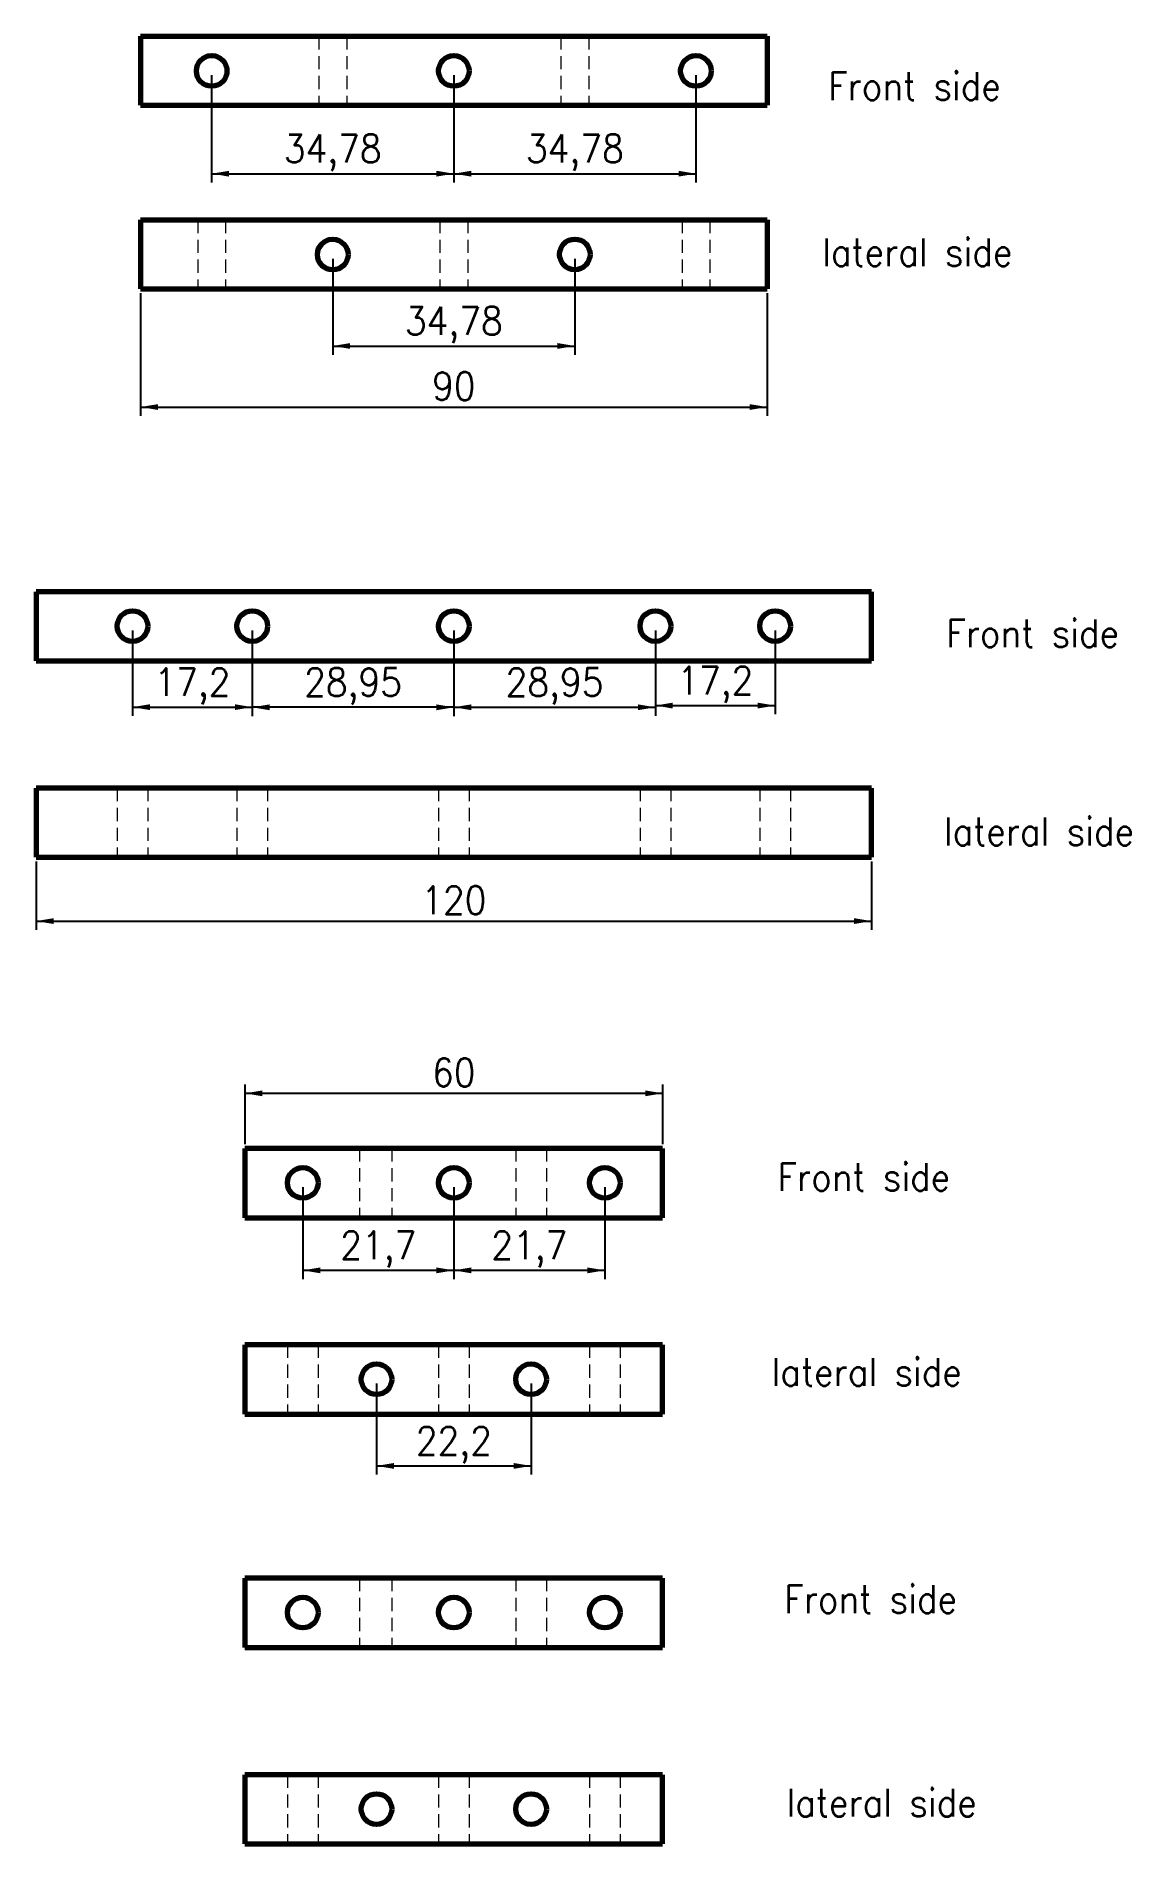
# Model space of a CAD drawing. Header units: millimetres. Extents: x 194 to 351, y 191 to 451.
import ezdxf

# ---------------------------------------------------------------- set-up
doc = ezdxf.new("R2010")
doc.units = ezdxf.units.MM
doc.linetypes.add('DASHEDTINY', pattern=[2.8575, 1.905, -0.9525])
doc.layers.get('0').update_dxf_attribs({"linetype": 'CONTINUOUS', "lineweight": 70})
doc.layers.add('hidden', color=136, linetype='DASHEDTINY', lineweight=0, true_color=0x008080)
doc.layers.add('measures', color=6, linetype='CONTINUOUS', lineweight=35)
doc.styles.get("Standard").update_dxf_attribs({"font": 'standard'})
doc.dimstyles.get("Standard").update_dxf_attribs({"dimtxt": 4, "dimasz": 2.5, "dimexe": 1.25, "dimexo": 0.625, "dimgap": 1, "dimtad": 0, "dimtoh": 1, "dimtxsty": 'standard', "dimcen": 0.09, "dimadec": 0, "dimazin": 0, "dimtfac": 1, "dimtdec": 4, "dimtofl": 0, "dimtmove": 0, "dimatfit": 3, "dimfxl": 1, "dimtolj": 1, "dimtzin": 0, "dimarcsym": 0})

# ---------------------------------------------------------------- blocks, each defined once
blk = doc.blocks.new('*D1')
at = {"layer": 'measures', "color": 0, "linetype": 'ByBlock', "lineweight": -2}
for p, q in [((219.45, 445.31), (219.45, 429.93)), ((254.24, 445.31), (254.24, 429.93)), ((219.45, 431.18), (254.24, 431.18))]:
    blk.add_line(p, q, dxfattribs=at)
for points in [[(219.45, 431.18), (221.95, 431.59), (221.95, 430.76)], [(254.24, 431.18), (251.74, 430.76), (251.74, 431.59)]]:
    blk.add_solid(points, dxfattribs=at)
at = {"layer": 'measures', "color": 0, "linetype": 'CONTINUOUS', "lineweight": -2, "insert": (236.84, 434.18), "char_height": 4, "width": 13.1111, "attachment_point": 5}
blk.add_mtext('34,78', dxfattribs=at)
blk = doc.blocks.new('*D2')
at = {"layer": 'measures', "color": 0, "linetype": 'ByBlock', "lineweight": -2}
for p, q in [((254.24, 445.31), (254.24, 429.93)), ((289.02, 445.31), (289.02, 429.93)), ((254.24, 431.18), (289.02, 431.18))]:
    blk.add_line(p, q, dxfattribs=at)
for points in [[(254.24, 431.18), (256.74, 431.59), (256.74, 430.76)], [(289.02, 431.18), (286.52, 430.76), (286.52, 431.59)]]:
    blk.add_solid(points, dxfattribs=at)
at = {"layer": 'measures', "color": 0, "linetype": 'CONTINUOUS', "lineweight": -2, "insert": (271.63, 434.18), "char_height": 4, "width": 13.1111, "attachment_point": 5}
blk.add_mtext('34,78', dxfattribs=at)
blk = doc.blocks.new('*D3')
at = {"layer": 'measures', "color": 0, "linetype": 'ByBlock', "lineweight": -2}
for p, q in [((236.84, 418.97), (236.84, 405.18)), ((271.63, 418.97), (271.63, 405.18)), ((236.84, 406.43), (271.63, 406.43))]:
    blk.add_line(p, q, dxfattribs=at)
for points in [[(236.84, 406.43), (239.34, 406.85), (239.34, 406.02)], [(271.63, 406.43), (269.13, 406.02), (269.13, 406.85)]]:
    blk.add_solid(points, dxfattribs=at)
at = {"layer": 'measures', "color": 0, "linetype": 'CONTINUOUS', "lineweight": -2, "insert": (254.24, 409.43), "char_height": 4, "width": 13.1111, "attachment_point": 5}
blk.add_mtext('34,78', dxfattribs=at)
blk = doc.blocks.new('*D4')
at = {"layer": 'measures', "color": 0, "linetype": 'ByBlock', "lineweight": -2}
for p, q in [((225.28, 365.59), (225.28, 353.29)), ((254.24, 365.59), (254.24, 353.29)), ((254.24, 354.54), (225.28, 354.54))]:
    blk.add_line(p, q, dxfattribs=at)
for points in [[(225.28, 354.54), (227.78, 354.96), (227.78, 354.12)], [(254.24, 354.54), (251.74, 354.12), (251.74, 354.96)]]:
    blk.add_solid(points, dxfattribs=at)
at = {"layer": 'measures', "color": 0, "linetype": 'CONTINUOUS', "lineweight": -2, "insert": (239.76, 357.54), "char_height": 4, "width": 12.6667, "attachment_point": 5}
blk.add_mtext('28,95', dxfattribs=at)
blk = doc.blocks.new('*D5')
at = {"layer": 'measures', "color": 0, "linetype": 'ByBlock', "lineweight": -2}
for p, q in [((254.24, 365.59), (254.24, 353.3)), ((283.19, 365.59), (283.19, 353.3)), ((254.24, 354.55), (283.19, 354.55))]:
    blk.add_line(p, q, dxfattribs=at)
for points in [[(254.24, 354.55), (256.74, 354.96), (256.74, 354.13)], [(283.19, 354.55), (280.69, 354.13), (280.69, 354.96)]]:
    blk.add_solid(points, dxfattribs=at)
at = {"layer": 'measures', "color": 0, "linetype": 'CONTINUOUS', "lineweight": -2, "insert": (268.71, 357.55), "char_height": 4, "width": 12.6667, "attachment_point": 5}
blk.add_mtext('28,95', dxfattribs=at)
blk = doc.blocks.new('*D6')
at = {"layer": 'measures', "color": 0, "linetype": 'ByBlock', "lineweight": -2}
for p, q in [((208.08, 365.59), (208.08, 353.31)), ((225.28, 365.59), (225.28, 353.31)), ((208.08, 354.56), (225.28, 354.56))]:
    blk.add_line(p, q, dxfattribs=at)
for points in [[(208.08, 354.56), (210.58, 354.98), (210.58, 354.15)], [(225.28, 354.56), (222.78, 354.15), (222.78, 354.98)]]:
    blk.add_solid(points, dxfattribs=at)
at = {"layer": 'measures', "color": 0, "linetype": 'CONTINUOUS', "lineweight": -2, "insert": (216.68, 357.56), "char_height": 4, "width": 8.6667, "attachment_point": 5}
blk.add_mtext('17,2', dxfattribs=at)
blk = doc.blocks.new('*D7')
at = {"layer": 'measures', "color": 0, "linetype": 'ByBlock', "lineweight": -2}
for p, q in [((283.19, 365.59), (283.19, 353.54)), ((300.39, 365.59), (300.39, 353.54)), ((283.19, 354.79), (300.39, 354.79))]:
    blk.add_line(p, q, dxfattribs=at)
for points in [[(283.19, 354.79), (285.69, 355.21), (285.69, 354.37)], [(300.39, 354.79), (297.89, 354.37), (297.89, 355.21)]]:
    blk.add_solid(points, dxfattribs=at)
at = {"layer": 'measures', "color": 0, "linetype": 'CONTINUOUS', "lineweight": -2, "insert": (291.79, 357.79), "char_height": 4, "width": 8.6667, "attachment_point": 5}
blk.add_mtext('17,2', dxfattribs=at)
blk = doc.blocks.new('*D8')
at = {"layer": 'measures', "color": 0, "linetype": 'ByBlock', "lineweight": -2}
for p, q in [((194.24, 332.38), (194.24, 322.59)), ((314.24, 332.38), (314.24, 322.59)), ((194.24, 323.84), (314.24, 323.84))]:
    blk.add_line(p, q, dxfattribs=at)
for points in [[(194.24, 323.84), (196.74, 324.25), (196.74, 323.42)], [(314.24, 323.84), (311.74, 323.42), (311.74, 324.25)]]:
    blk.add_solid(points, dxfattribs=at)
at = {"layer": 'measures', "color": 0, "linetype": 'CONTINUOUS', "lineweight": -2, "insert": (254.24, 326.84), "char_height": 4, "width": 7.1111, "attachment_point": 5}
blk.add_mtext('120', dxfattribs=at)
blk = doc.blocks.new('*D9')
at = {"layer": 'measures', "color": 0, "linetype": 'ByBlock', "lineweight": -2}
for p, q in [((224.24, 291.8), (224.24, 300.35)), ((224.24, 299.1), (284.24, 299.1)), ((284.24, 291.8), (284.24, 300.35))]:
    blk.add_line(p, q, dxfattribs=at)
for points in [[(224.24, 299.1), (226.74, 299.52), (226.74, 298.68)], [(284.24, 299.1), (281.74, 298.68), (281.74, 299.52)]]:
    blk.add_solid(points, dxfattribs=at)
at = {"layer": 'measures', "color": 0, "linetype": 'CONTINUOUS', "lineweight": -2, "insert": (254.24, 302.1), "char_height": 4, "width": 4.8889, "attachment_point": 5}
blk.add_mtext('60', dxfattribs=at)
blk = doc.blocks.new('*D10')
at = {"layer": 'measures', "color": 0, "linetype": 'ByBlock', "lineweight": -2}
for p, q in [((209.24, 414), (209.24, 396.42)), ((299.24, 414), (299.24, 396.42)), ((209.24, 397.67), (299.24, 397.67))]:
    blk.add_line(p, q, dxfattribs=at)
for points in [[(209.24, 397.67), (211.74, 398.08), (211.74, 397.25)], [(299.24, 397.67), (296.74, 397.25), (296.74, 398.08)]]:
    blk.add_solid(points, dxfattribs=at)
at = {"layer": 'measures', "color": 0, "linetype": 'CONTINUOUS', "lineweight": -2, "insert": (254.24, 400.67), "char_height": 4, "width": 4.8889, "attachment_point": 5}
blk.add_mtext('90', dxfattribs=at)
blk = doc.blocks.new('*D11')
at = {"layer": 'measures', "color": 0, "linetype": 'ByBlock', "lineweight": -2}
for p, q in [((232.54, 285.62), (232.54, 272.43)), ((254.24, 285.62), (254.24, 272.43)), ((232.54, 273.68), (254.24, 273.68))]:
    blk.add_line(p, q, dxfattribs=at)
for points in [[(232.54, 273.68), (235.04, 274.09), (235.04, 273.26)], [(254.24, 273.68), (251.74, 273.26), (251.74, 274.09)]]:
    blk.add_solid(points, dxfattribs=at)
at = {"layer": 'measures', "color": 0, "linetype": 'CONTINUOUS', "lineweight": -2, "insert": (243.39, 276.68), "char_height": 4, "width": 8.6667, "attachment_point": 5}
blk.add_mtext('21,7', dxfattribs=at)
blk = doc.blocks.new('*D12')
at = {"layer": 'measures', "color": 0, "linetype": 'ByBlock', "lineweight": -2}
for p, q in [((254.24, 285.62), (254.24, 272.43)), ((275.94, 285.62), (275.94, 272.43)), ((254.24, 273.68), (275.94, 273.68))]:
    blk.add_line(p, q, dxfattribs=at)
for points in [[(254.24, 273.68), (256.74, 274.09), (256.74, 273.26)], [(275.94, 273.68), (273.44, 273.26), (273.44, 274.09)]]:
    blk.add_solid(points, dxfattribs=at)
at = {"layer": 'measures', "color": 0, "linetype": 'CONTINUOUS', "lineweight": -2, "insert": (265.09, 276.68), "char_height": 4, "width": 8.6667, "attachment_point": 5}
blk.add_mtext('21,7', dxfattribs=at)
blk = doc.blocks.new('*D13')
at = {"layer": 'measures', "color": 0, "linetype": 'ByBlock', "lineweight": -2}
for p, q in [((243.14, 257.41), (243.14, 244.34)), ((265.34, 257.41), (265.34, 244.34)), ((243.14, 245.59), (265.34, 245.59))]:
    blk.add_line(p, q, dxfattribs=at)
for points in [[(243.14, 245.59), (245.64, 246.01), (245.64, 245.17)], [(265.34, 245.59), (262.84, 245.17), (262.84, 246.01)]]:
    blk.add_solid(points, dxfattribs=at)
at = {"layer": 'measures', "color": 0, "linetype": 'CONTINUOUS', "lineweight": -2, "insert": (254.24, 248.59), "char_height": 4, "width": 9.5556, "attachment_point": 5}
blk.add_mtext('22,2', dxfattribs=at)

msp = doc.modelspace()

# ---------------------------------------------------------------- linework, layer by layer
for p, q in [((209.236, 450.931), (209.236, 440.999)), ((209.236, 450.931), (299.236, 450.931)), ((299.236, 450.931), (299.236, 440.999)), ((209.236, 440.999), (299.236, 440.999)), ((209.236, 424.558), (209.236, 414.626)), ((209.236, 424.558), (299.236, 424.558)), ((299.236, 424.558), (299.236, 414.626)), ((209.236, 414.626), (299.236, 414.626)), ((314.236, 371.144), (194.236, 371.144)), ((194.236, 371.144), (194.236, 361.212)), ((314.236, 361.212), (314.236, 371.144)), ((194.236, 361.212), (314.236, 361.212)), ((314.236, 342.932), (194.236, 342.932)), ((194.236, 342.932), (194.236, 333)), ((314.236, 333), (314.236, 342.932)), ((194.236, 333), (314.236, 333)), ((284.236, 291.175), (224.236, 291.175)), ((224.236, 291.175), (224.236, 281.243)), ((284.236, 281.243), (284.236, 291.175)), ((224.236, 281.243), (284.236, 281.243)), ((284.236, 262.962), (224.236, 262.962)), ((224.236, 262.962), (224.236, 253.03)), ((284.236, 253.03), (284.236, 262.962)), ((224.236, 253.03), (284.236, 253.03)), ((284.236, 229.456), (224.236, 229.456)), ((224.236, 229.456), (224.236, 219.524)), ((284.236, 219.524), (284.236, 229.456)), ((224.236, 219.524), (284.236, 219.524)), ((284.236, 201.244), (224.236, 201.244)), ((224.236, 201.244), (224.236, 191.312)), ((284.236, 191.312), (284.236, 201.244)), ((224.236, 191.312), (284.236, 191.312))]:
    msp.add_line(p, q)
for centre in [(219.453, 445.931), (254.236, 445.931), (289.018, 445.931), (236.845, 419.558), (271.627, 419.592), (208.083, 366.212), (225.283, 366.212), (254.236, 366.212), (283.189, 366.212), (300.389, 366.212), (232.536, 286.243), (254.236, 286.243), (275.936, 286.243), (243.136, 258.03), (265.336, 258.03), (232.536, 224.524), (254.236, 224.524), (275.936, 224.524), (243.136, 196.312), (265.336, 196.312)]:
    msp.add_circle(centre, 2.2)
at = {"layer": 'hidden'}
for p, q in [((234.845, 450.931), (234.845, 440.999)), ((238.845, 450.931), (238.845, 440.999)), ((269.627, 450.931), (269.627, 440.999)), ((273.627, 450.931), (273.627, 440.999)), ((217.453, 424.558), (217.453, 414.626)), ((221.453, 424.558), (221.453, 414.626)), ((252.236, 424.558), (252.236, 414.626)), ((256.236, 424.558), (256.236, 414.626)), ((287.018, 424.558), (287.018, 414.626)), ((291.018, 424.558), (291.018, 414.626)), ((205.883, 342.966), (205.883, 333.034)), ((210.283, 342.966), (210.283, 333.034)), ((223.083, 342.966), (223.083, 333.034)), ((227.483, 342.966), (227.483, 333.034)), ((252.036, 342.966), (252.036, 333.034)), ((256.436, 342.966), (256.436, 333.034)), ((280.989, 342.966), (280.989, 333.034)), ((285.389, 342.966), (285.389, 333.034)), ((298.189, 342.966), (298.189, 333.034)), ((302.589, 342.966), (302.589, 333.034)), ((240.686, 291.209), (240.686, 281.277)), ((245.336, 291.209), (245.336, 281.277)), ((263.136, 291.209), (263.136, 281.277)), ((267.536, 291.209), (267.536, 281.277)), ((230.336, 262.996), (230.336, 253.064)), ((234.736, 262.996), (234.736, 253.064)), ((252.036, 262.996), (252.036, 253.064)), ((256.436, 262.996), (256.436, 253.064)), ((273.736, 262.996), (273.736, 253.064)), ((278.136, 262.996), (278.136, 253.064)), ((240.686, 229.49), (240.686, 219.558)), ((245.336, 229.49), (245.336, 219.558)), ((263.136, 229.49), (263.136, 219.558)), ((267.536, 229.49), (267.536, 219.558)), ((230.336, 201.278), (230.336, 191.346)), ((234.736, 201.278), (234.736, 191.346)), ((252.036, 201.278), (252.036, 191.346)), ((256.436, 201.278), (256.436, 191.346)), ((273.736, 201.278), (273.736, 191.346)), ((278.136, 201.278), (278.136, 191.346))]:
    msp.add_line(p, q, dxfattribs=at)

# ---------------------------------------------------------------- texts
at = {"layer": 'measures', "char_height": 4, "attachment_point": 1}
for s, insert, width in [('Front side', (307.993, 445.741), 27.00152), ('lateral side', (307.142, 421.893), 30.55708), ('Front side', (324.969, 367.166), 27.00152), ('lateral side', (324.632, 338.709), 30.55708), ('Front side', (300.717, 289.077), 27.00152), ('lateral side', (299.89, 261.071), 30.55708), ('Front side', (301.688, 228.448), 27.00152), ('lateral side', (302.023, 199.216), 30.55708)]:
    msp.add_mtext(s, dxfattribs=dict(at, insert=insert, width=width))

# ---------------------------------------------------------------- dimensions: what is measured, and where the dimension line sits
at = {"layer": 'measures'}
for base, p1, p2, picture, middle in [((254.236, 431.179), (219.453, 445.931), (254.236, 445.931), '*D1', (236.845, 434.179)), ((289.018, 431.179), (254.236, 445.931), (289.018, 445.931), '*D2', (271.627, 434.179)), ((271.627, 406.432), (236.845, 419.592), (271.627, 419.592), '*D3', (254.236, 409.432)), ((299.236, 397.666), (209.236, 414.626), (299.236, 414.626), '*D10', (254.236, 400.666)), ((225.283, 354.564), (208.083, 366.212), (225.283, 366.212), '*D6', (216.683, 357.564)), ((225.283, 354.541), (254.236, 366.212), (225.283, 366.212), '*D4', (239.76, 357.541)), ((283.189, 354.549), (254.236, 366.212), (283.189, 366.212), '*D5', (268.712, 357.549)), ((300.389, 354.791), (283.189, 366.212), (300.389, 366.212), '*D7', (291.789, 357.791)), ((314.236, 323.836), (194.236, 333), (314.236, 333), '*D8', (254.236, 326.836)), ((284.236, 299.1), (224.236, 291.175), (284.236, 291.175), '*D9', (254.236, 302.1)), ((254.236, 273.678), (232.536, 286.243), (254.236, 286.243), '*D11', (243.386, 276.678)), ((275.936, 273.678), (254.236, 286.243), (275.936, 286.243), '*D12', (265.086, 276.678)), ((265.336, 245.589), (243.136, 258.03), (265.336, 258.03), '*D13', (254.236, 248.589))]:
    dim = msp.add_linear_dim(base=base, p1=p1, p2=p2, dimstyle='Standard', dxfattribs=at)
    dim.commit()
    dim.dimension.update_dxf_attribs({"geometry": picture, "text_midpoint": middle})

doc.saveas('drawing.dxf')
